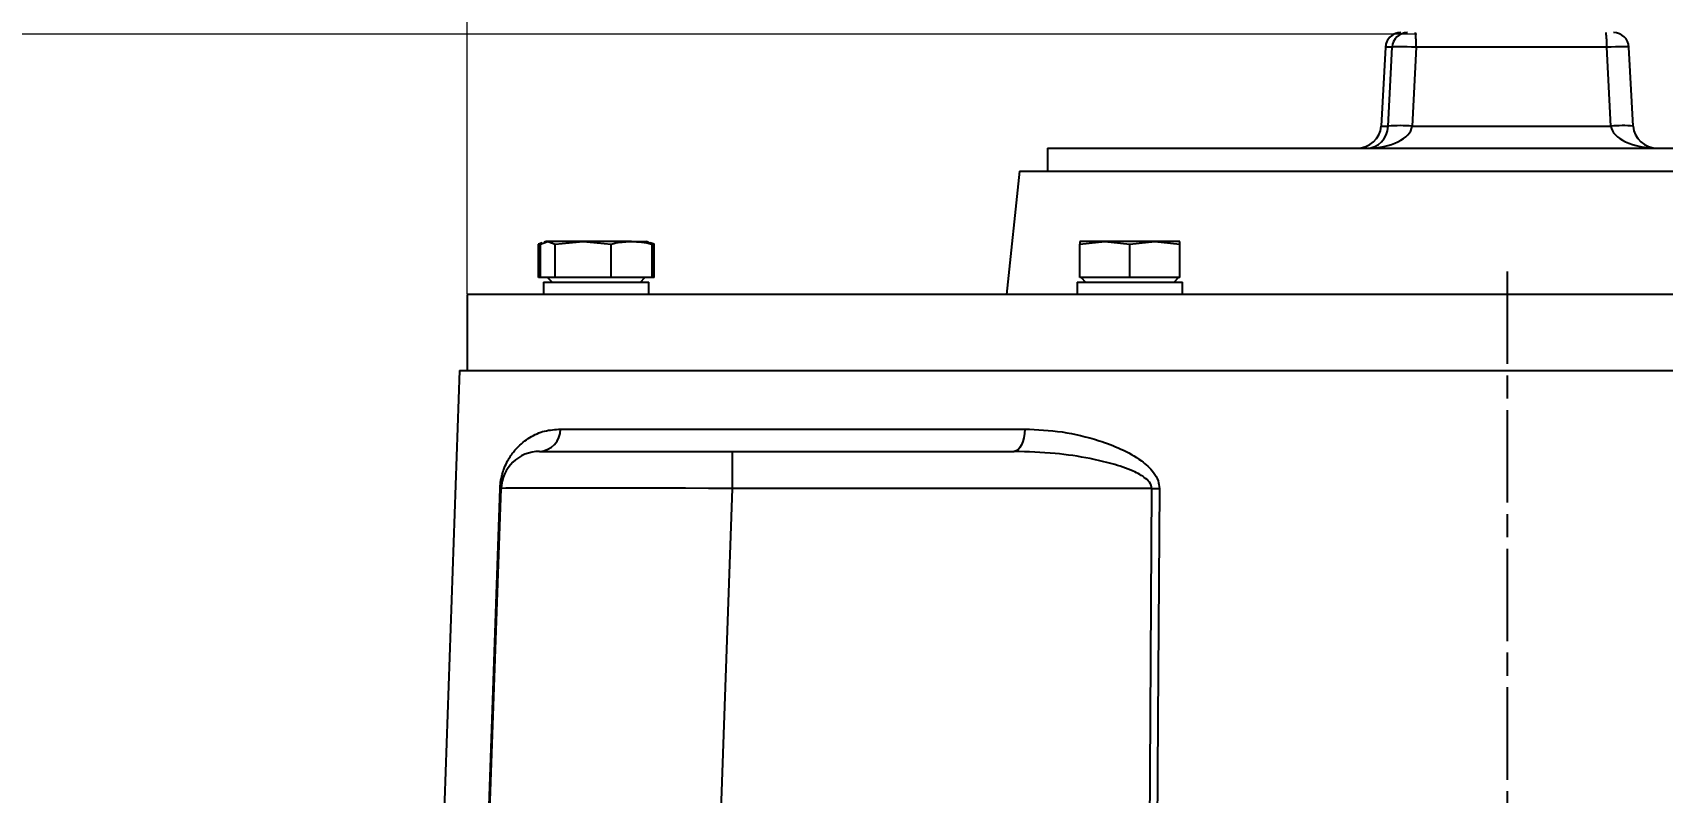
# Model space of a CAD drawing. Header units: millimetres. Extents: x 1726 to 4771, y 590 to 2743.
# Drawn here: x 2529.8 to 2741.4, y 2385.3 to 2483.9 of the extents above; entities that cross this region are included whole.
import ezdxf

# ---------------------------------------------------------------- set-up
doc = ezdxf.new("R2010")
doc.units = ezdxf.units.MM
doc.linetypes.add('AM_ISO08W050', pattern=[18, 12, -1.5, 3, -1.5])
doc.layers.add('AM_5', color=3, linetype='Continuous', lineweight=25)
doc.layers.add('AM_7', color=4, linetype='AM_ISO08W050', lineweight=25)
doc.styles.add('SLDTEXTSTYLE1', font='txt.shx', dxfattribs={"width": 0.7, "bigfont": 'gbcbig.shx'})
doc.dimstyles.new('SLDDIMSTYLE12$0', dxfattribs={"dimtxt": 12, "dimasz": 10, "dimexe": 0, "dimexo": 0.0625, "dimgap": 0.875, "dimtad": 1, "dimdec": 1, "dimlfac": 1.8, "dimrnd": 1e-09, "dimzin": 12, "dimdsep": 46, "dimtxsty": 'SLDTEXTSTYLE1', "dimcen": 0.09, "dimdle": 8.16, "dimclrd": 3, "dimclre": 3, "dimadec": 0, "dimazin": 3, "dimtfac": 1, "dimtdec": 1, "dimtofl": 0, "dimtmove": 0, "dimatfit": 3, "dimfxl": 0, "dimfrac": 2, "dimtolj": 1, "dimlwd": 5, "dimlwe": 5, "dimarcsym": 0})

# ---------------------------------------------------------------- blocks, each defined once
blk = doc.blocks.new('*D49')
at = {"layer": 'AM_5', "color": 3, "lineweight": 5, "transparency": 16777216}
blk.add_line((2586.24, 2449.97), (2586.24, 2501.42), dxfattribs=at)
at = {"layer": 'AM_5', "color": 3, "linetype": 'Continuous', "lineweight": 5, "transparency": 16777216}
for p, q in [((2596.24, 2501.42), (2846.24, 2501.42)), ((2856.24, 2449.97), (2856.24, 2501.42))]:
    blk.add_line(p, q, dxfattribs=at)
at = {"layer": 'AM_5', "color": 3, "transparency": 16777216}
for points in [[(2596.24, 2503.08), (2596.24, 2499.75), (2586.24, 2501.42)], [(2846.24, 2503.08), (2846.24, 2499.75), (2856.24, 2501.42)]]:
    blk.add_solid(points, dxfattribs=at)
at = {"layer": 'Defpoints', "color": 0, "transparency": 16777216}
for p in [(2856.24, 2501.42), (2586.24, 2449.9), (2856.24, 2449.9)]:
    blk.add_point(p, dxfattribs=at)
at = {"layer": 'AM_5', "color": 0, "transparency": 16777216, "insert": (2721.24, 2516.01), "char_height": 12, "attachment_point": 5, "style": 'SLDTEXTSTYLE1'}
blk.add_mtext('\\A1;{\\H2.28571x;%%C270}', dxfattribs=at)
blk = doc.blocks.new('*D50')
at = {"layer": 'AM_5', "color": 3, "lineweight": 5, "transparency": 16777216}
blk.add_line((2709.52, 2483.68), (2315.12, 2483.68), dxfattribs=at)
at = {"layer": 'AM_5', "color": 3, "linetype": 'Continuous', "lineweight": 5, "transparency": 16777216}
for p, q in [((2315.12, 2473.68), (2315.12, 2159.89)), ((2721.19, 2149.89), (2315.12, 2149.89))]:
    blk.add_line(p, q, dxfattribs=at)
at = {"layer": 'AM_5', "color": 3, "transparency": 16777216}
for points in [[(2313.45, 2473.68), (2316.78, 2473.68), (2315.12, 2483.68)], [(2313.45, 2159.89), (2316.78, 2159.89), (2315.12, 2149.89)]]:
    blk.add_solid(points, dxfattribs=at)
at = {"layer": 'Defpoints', "color": 0, "transparency": 16777216}
for p in [(2709.58, 2483.68), (2315.12, 2149.89), (2721.26, 2149.89)]:
    blk.add_point(p, dxfattribs=at)
at = {"layer": 'AM_5', "color": 0, "transparency": 16777216, "insert": (2300.53, 2316.79), "char_height": 12, "attachment_point": 5, "rotation": 90, "style": 'SLDTEXTSTYLE1'}
blk.add_mtext('\\A1;{\\H2.28571x;335}', dxfattribs=at)

msp = doc.modelspace()

# ---------------------------------------------------------------- linework, layer by layer
at = {"color": 7, "linetype": 'Continuous', "lineweight": 25}
for p, q in [((2705.429, 2482.012), (2704.872, 2471.752)), ((2705.43, 2482.009), (2704.874, 2471.747)), ((2706.31, 2482.009), (2705.43, 2482.009)), ((2705.792, 2471.747), (2706.31, 2482.009)), ((2709.411, 2482.009), (2708.893, 2471.747)), ((2734.156, 2482.009), (2709.411, 2482.009)), ((2734.713, 2471.747), (2734.156, 2482.009)), ((2737.602, 2471.752), (2737.045, 2482.012)), ((2704.872, 2471.752), (2704.874, 2471.747)), ((2704.874, 2471.747), (2705.792, 2471.747)), ((2708.893, 2471.747), (2734.713, 2471.747)), ((2737.602, 2471.752), (2737.6, 2471.747)), ((2661.56, 2468.904), (2661.56, 2465.904)), ((2661.56, 2468.904), (2780.915, 2468.904)), ((2657.919, 2465.904), (2656.237, 2449.904)), ((2657.919, 2465.904), (2721.237, 2465.904)), ((2721.237, 2465.904), (2784.555, 2465.904)), ((2595.962, 2456.615), (2595.475, 2456.438)), ((2595.475, 2456.438), (2595.619, 2456.466)), ((2595.475, 2452.104), (2595.475, 2456.438)), ((2595.731, 2456.438), (2596.702, 2456.804)), ((2595.731, 2452.104), (2595.731, 2456.438)), ((2596.481, 2456.804), (2596.224, 2456.71)), ((2596.702, 2456.804), (2596.481, 2456.804)), ((2596.702, 2456.804), (2597.673, 2456.438)), ((2601.298, 2456.804), (2596.702, 2456.804)), ((2597.673, 2456.438), (2601.298, 2456.804)), ((2597.673, 2452.104), (2597.673, 2456.438)), ((2601.298, 2456.804), (2604.923, 2456.438)), ((2607.577, 2456.804), (2601.298, 2456.804)), ((2604.923, 2452.104), (2604.923, 2456.438)), ((2607.577, 2456.804), (2609.481, 2456.804)), ((2609.737, 2456.71), (2609.481, 2456.804)), ((2610.23, 2456.438), (2609.71, 2456.634)), ((2610.486, 2456.438), (2609.999, 2456.615)), ((2610.23, 2452.104), (2610.23, 2456.438)), ((2610.342, 2456.466), (2610.486, 2456.438)), ((2610.486, 2452.104), (2610.486, 2456.438)), ((2665.754, 2456.438), (2669.004, 2456.804)), ((2669.004, 2456.804), (2665.754, 2456.804)), ((2665.754, 2452.104), (2665.754, 2456.438)), ((2675.504, 2456.804), (2669.004, 2456.804)), ((2669.004, 2456.804), (2672.254, 2456.438)), ((2672.254, 2456.438), (2675.504, 2456.804)), ((2672.254, 2452.104), (2672.254, 2456.438)), ((2675.504, 2456.804), (2678.754, 2456.438)), ((2678.754, 2456.804), (2675.504, 2456.804)), ((2678.754, 2452.104), (2678.754, 2456.438)), ((2595.731, 2452.104), (2595.475, 2452.104)), ((2597.673, 2452.104), (2595.731, 2452.104)), ((2596.646, 2452.104), (2597.246, 2451.504)), ((2604.923, 2452.104), (2597.673, 2452.104)), ((2610.23, 2452.104), (2604.923, 2452.104)), ((2608.716, 2451.504), (2609.316, 2452.104)), ((2610.486, 2452.104), (2610.23, 2452.104)), ((2672.254, 2452.104), (2665.754, 2452.104)), ((2665.919, 2452.104), (2666.519, 2451.504)), ((2678.754, 2452.104), (2672.254, 2452.104)), ((2677.989, 2451.504), (2678.589, 2452.104)), ((2596.141, 2451.504), (2596.141, 2449.904)), ((2596.141, 2451.504), (2609.821, 2451.504)), ((2609.821, 2449.904), (2609.821, 2451.504)), ((2665.414, 2451.504), (2665.414, 2449.904)), ((2665.414, 2451.504), (2679.094, 2451.504)), ((2679.094, 2449.904), (2679.094, 2451.504)), ((2586.237, 2449.904), (2586.237, 2440.034)), ((2856.237, 2449.904), (2586.237, 2449.904)), ((2585.253, 2440.034), (2582.678, 2366.297)), ((2585.253, 2440.034), (2772.651, 2440.034)), ((2598.342, 2432.429), (2658.621, 2432.429)), ((2595.638, 2429.534), (2620.623, 2429.534)), ((2620.623, 2429.534), (2620.623, 2424.708)), ((2620.623, 2429.534), (2657.243, 2429.534)), ((2588.706, 2369.3), (2590.641, 2424.708)), ((2620.623, 2424.708), (2618.592, 2366.536)), ((2675.097, 2424.708), (2620.623, 2424.708)), ((2674.795, 2373.7), (2675.097, 2424.708))]:
    msp.add_line(p, q, dxfattribs=at)
at = {"color": 7, "linetype": 'Continuous', "lineweight": 25, "flags": 128}
for points in [[(2658.621, 2432.429), (2658.587, 2431.859), (2658.503, 2431.314), (2658.373, 2430.813), (2658.201, 2430.376), (2657.994, 2430.018), (2657.76, 2429.752), (2657.507, 2429.589), (2657.243, 2429.534)], [(2588.585, 2369.412), (2588.816, 2376.036), (2590.514, 2424.708)], [(2676.089, 2424.708), (2676.053, 2418.712), (2675.907, 2394.727), (2675.78, 2373.519)]]:
    msp.add_lwpolyline(points, dxfattribs=at)
at = {"color": 7, "linetype": 'Continuous', "lineweight": 25}
for centre, radius, start, end in [((2707.427, 2481.905), 1.999, 90.01684, 177.01932), ((2708.307, 2481.905), 1.999, 90.01684, 177.01932), ((2696.273, 2482.466), 13.146, 358.00808, 6.2815), ((2721.018, 2482.466), 13.146, 358.00808, 6.2815), ((2735.047, 2481.905), 1.999, 2.98068, 89.98316), ((2707.426, 2481.904), 2, 110.66212, 176.77016), ((2707.342, 2456.023), 15.8, 84.36942, 95.63058), ((2736.184, 2457.911), 13.914, 84.14916, 96.0676), ((2595.49, 2432.383), 2.852, 272.96945, 0.93766), ((2595.638, 2424.534), 5, 90, 178), ((2590.578, 2426.133), 1.426, 267.44187, 272.55813), ((2675.593, 2506.374), 81.667, 269.65218, 270.34782)]:
    msp.add_arc(centre, radius, start, end, dxfattribs=at)
for centre, major_axis, ratio, start_param, end_param in [((2709.307, 2481.904), (-2.999, 0.101), 0.036049, 4.6789697, 6.247027), ((2734.047, 2481.904), (-2.999, -0.108), 0.0335716, 3.1066566, 4.6747139), ((2701.667, 2471.904), (-3.211, 0), 0.9341885, 1.5707963, 3.0892328), ((2703.011, 2471.904), (0, -3), 0.9282887, 0, 1.5184364), ((2703.011, 2471.904), (-5.89, 0), 0.5093733, 1.5707963, 3.0892328), ((2740.807, 2471.904), (-6.103, 0), 0.4915753, 0.0523599, 1.5707963), ((2740.807, 2471.904), (-3.211, 0), 0.9341885, 0.0523599, 1.5707963), ((2620.653, 2424.534), (-30.012, 0.174), 0.0058081, 4.7134379, 6.2830163)]:
    msp.add_ellipse(centre, major_axis=major_axis, ratio=ratio, start_param=start_param, end_param=end_param, dxfattribs=at)
for points, knots in [([(2604.923, 2456.438), (2605.145, 2456.493), (2606.021, 2456.71), (2606.912, 2456.764), (2607.577, 2456.804)], [0, 0, 0, 0, 0.2530667, 1, 1, 1, 1]), ([(2607.577, 2456.804), (2608.442, 2456.737), (2609.332, 2456.668), (2610.207, 2456.444), (2610.23, 2456.438)], [0, 0, 0, 0, 0.9730048, 1, 1, 1, 1]), ([(2665.754, 2456.804), (2665.754, 2456.764), (2665.754, 2456.71), (2665.754, 2456.493), (2665.754, 2456.438)], [0, 0, 0, 0, 0.7469333, 1, 1, 1, 1]), ([(2678.754, 2456.438), (2678.754, 2456.493), (2678.754, 2456.71), (2678.754, 2456.764), (2678.754, 2456.804)], [0, 0, 0, 0, 0.2530667, 1, 1, 1, 1]), ([(2590.514, 2424.708), (2590.523, 2424.876), (2590.554, 2425.448), (2590.717, 2426.342), (2591.122, 2427.655), (2591.773, 2428.869), (2592.878, 2430.257), (2594.343, 2431.439), (2596.238, 2432.28), (2597.642, 2432.379), (2598.342, 2432.429)], [0, 0, 0, 0, 0.021352, 0.0728126, 0.1233748, 0.2499525, 0.3661826, 0.5770211, 0.7888317, 1, 1, 1, 1]), ([(2658.621, 2432.429), (2660.232, 2432.358), (2663.452, 2432.214), (2667.649, 2431.188), (2671.119, 2429.92), (2673.545, 2428.572), (2675.177, 2427.122), (2675.973, 2425.817), (2676.053, 2425.049), (2676.089, 2424.708)], [0, 0, 0, 0, 0.2471586, 0.4942516, 0.6433281, 0.7917771, 0.8949186, 0.9533643, 1, 1, 1, 1]), ([(2675.097, 2424.708), (2675.085, 2424.838), (2675.064, 2425.058), (2674.832, 2425.539), (2674.098, 2426.276), (2672.399, 2427.158), (2669.957, 2427.969), (2666.563, 2428.741), (2662.307, 2429.378), (2659.02, 2429.479), (2657.243, 2429.534)], [0, 0, 0, 0, 0.0195506, 0.0331429, 0.0802921, 0.1758879, 0.3265534, 0.4794068, 0.7186286, 1, 1, 1, 1])]:
    msp.add_open_spline(points, degree=3, knots=knots, dxfattribs=at)
at = {"layer": 'AM_7'}
msp.add_line((2721.237, 2452.904), (2721.237, 1468.103), dxfattribs=at)

# ---------------------------------------------------------------- dimensions: what is measured, and where the dimension line sits
at = {"layer": 'AM_5'}
dim = msp.add_linear_dim(base=(2856.237, 2501.418), p1=(2586.237, 2449.904), p2=(2856.237, 2449.904), text='{\\H2.28571x;%%C270}', dimstyle='SLDDIMSTYLE12$0', override={"dimlfac": 1}, dxfattribs=at)
dim.commit()
dim.dimension.update_dxf_attribs({"geometry": '*D49', "text_midpoint": (2721.237, 2516.007)})
dim = msp.add_linear_dim(base=(2315.118, 2149.894), p1=(2709.58, 2483.68), p2=(2721.256, 2149.894), angle=90, text='{\\H2.28571x;335}', dimstyle='SLDDIMSTYLE12$0', override={"dimlfac": 1}, dxfattribs=at)
dim.commit()
dim.dimension.update_dxf_attribs({"geometry": '*D50', "text_midpoint": (2300.529, 2316.787)})

doc.saveas('drawing.dxf')
